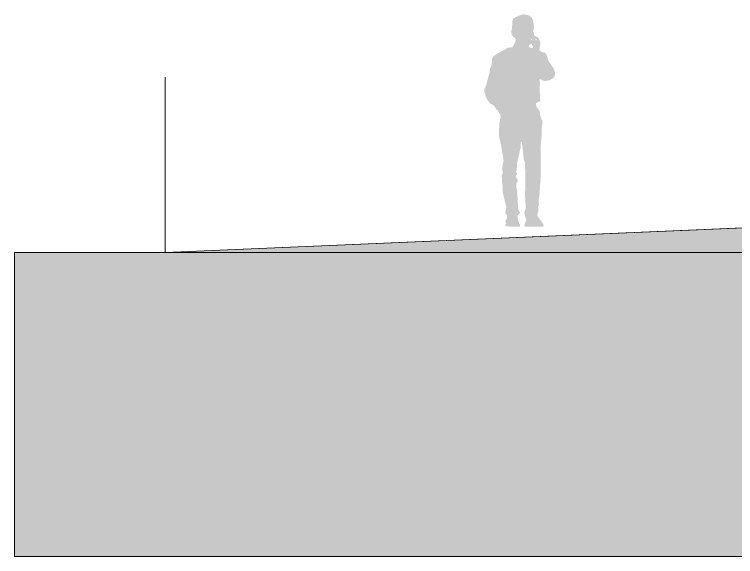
# Model space of a CAD drawing. Header units: metres. Extents: x -45 to 1930, y -347 to 488.
# Drawn here: x 122.49 to 128.66, y -101.83 to -97.19 of the extents above; entities that cross this region are included whole.
import ezdxf

# ---------------------------------------------------------------- set-up
doc = ezdxf.new("R2010")
doc.units = ezdxf.units.M
doc.layers.add('2 lidi', color=4, linetype='Continuous')
doc.layers.add('SRAFY', color=3, linetype='Continuous')
doc.layers.add('FLOATINGWINDOWS', color=2, linetype='Continuous', plot=False)

# ---------------------------------------------------------------- blocks, each defined once
blk = doc.blocks.new('pan')
at = {"layer": '2 lidi'}
h = blk.add_hatch(color=254, dxfattribs=at)
h.dxf.hatch_style = 1
h.paths.add_polyline_path([(162.087, 139.2882), (162.087, 139.3041), (162.075, 139.3226), (162.0393, 139.455), (162.0393, 139.4736), (162.0366, 139.4868), (162.0287, 139.4987), (162.0247, 139.5146), (162.0181, 139.5703), (162.0128, 139.5822), (161.9783, 139.6073), (161.9081, 139.6457), (161.8895, 139.659), (161.8485, 139.663), (161.8392, 139.6735), (161.8286, 139.6947), (161.8207, 139.708), (161.818, 139.7358), (161.8286, 139.749), (161.8379, 139.749), (161.8511, 139.7715), (161.8551, 139.7914), (161.8538, 139.81), (161.8485, 139.8152), (161.8471, 139.8828), (161.8392, 139.9106), (161.8233, 139.9187), (161.7942, 139.9312), (161.7663, 139.9418), (161.7471, 139.9444), (161.7041, 139.9365), (161.6782, 139.9153), (161.6696, 139.8934), (161.663, 139.861), (161.6623, 139.8299), (161.665, 139.8147), (161.6689, 139.8034), (161.6696, 139.8001), (161.667, 139.7981), (161.6623, 139.7862), (161.6597, 139.763), (161.6524, 139.761), (161.6338, 139.7504), (161.6232, 139.7451), (161.6213, 139.7412), (161.6067, 139.7047), (161.6067, 139.6961), (161.6133, 139.6538), (161.6146, 139.6425), (161.6107, 139.6326), (161.6027, 139.6279), (161.5822, 139.6193), (161.5683, 139.6167), (161.559, 139.6094), (161.5384, 139.5577), (161.5384, 139.5485), (161.5073, 139.5023), (161.4941, 139.4857), (161.4901, 139.4738), (161.4855, 139.4605), (161.4815, 139.4499), (161.4808, 139.4307), (161.4848, 139.4122), (161.4947, 139.3996), (161.5113, 139.391), (161.5252, 139.3831), (161.5398, 139.3784), (161.5484, 139.3771), (161.5709, 139.3751), (161.5789, 139.3778), (161.5908, 139.3798), (161.6027, 139.3897), (161.6073, 139.3917), (161.614, 139.3851), (161.6107, 139.3625), (161.6087, 139.346), (161.6126, 139.3288), (161.6133, 139.2877), (161.6073, 139.2546), (161.6087, 139.2341), (161.6073, 139.2076), (161.6173, 139.1977), (161.6325, 139.1917), (161.6431, 139.1838), (161.6431, 139.1665), (161.6385, 139.1526), (161.6279, 139.1407), (161.6153, 139.1182), (161.6073, 139.1089), (161.6113, 139.0997), (161.608, 139.0798), (161.5888, 139.0289), (161.5921, 138.9892), (161.5967, 138.9554), (161.5954, 138.9296), (161.5974, 138.8872), (161.6014, 138.8515), (161.6047, 138.7767), (161.604, 138.7151), (161.604, 138.6694), (161.604, 138.6429), (161.6054, 138.5431), (161.6027, 138.5285), (161.6054, 138.5146), (161.6073, 138.5066), (161.612, 138.4285), (161.6166, 138.3875), (161.6213, 138.3577), (161.6232, 138.3398), (161.6193, 138.3173), (161.6259, 138.2941), (161.6219, 138.2756), (161.6266, 138.2517), (161.6312, 138.2451), (161.6299, 138.2391), (161.6292, 138.2352), (161.6338, 138.2299), (161.6266, 138.2115), (161.5961, 138.1711), (161.5835, 138.1552), (161.5822, 138.1466), (161.5782, 138.1439), (161.5775, 138.1327), (161.5967, 138.1284), (161.7398, 138.1284), (161.7425, 138.1505), (161.7365, 138.1591), (161.7253, 138.1923), (161.7339, 138.2028), (161.7359, 138.2095), (161.7425, 138.2452), (161.7425, 138.2578), (161.7312, 138.2863), (161.7385, 138.404), (161.7352, 138.4557), (161.7359, 138.5914), (161.7378, 138.6748), (161.7484, 138.7033), (161.7571, 138.7789), (161.765, 138.8488), (161.7743, 138.8567), (161.7756, 138.8037), (161.8048, 138.6806), (161.8061, 138.6488), (161.8101, 138.613), (161.8127, 138.5958), (161.8061, 138.576), (161.818, 138.5601), (161.8127, 138.5455), (161.8034, 138.5376), (161.7995, 138.5164), (161.8127, 138.4978), (161.8127, 138.4647), (161.8061, 138.4475), (161.8021, 138.38), (161.7955, 138.2701), (161.7796, 138.2502), (161.7849, 138.2422), (161.7915, 138.2303), (161.8021, 138.2316), (161.8008, 138.1946), (161.7955, 138.1813), (161.7875, 138.1641), (161.7889, 138.1535), (161.7822, 138.1482), (161.7822, 138.1284), (161.7981, 138.1284), (161.8551, 138.1284), (161.9068, 138.1337), (161.9041, 138.1548), (161.8988, 138.1588), (161.9054, 138.1734), (161.9028, 138.184), (161.8922, 138.1999), (161.8909, 138.2211), (161.9028, 138.2383), (161.9081, 138.2502), (161.9028, 138.274), (161.8975, 138.2899), (161.928, 138.421), (161.9293, 138.4833), (161.9359, 138.5098), (161.9333, 138.5415), (161.9386, 138.5561), (161.9359, 138.5667), (161.9293, 138.5852), (161.9293, 138.5998), (161.9333, 138.6104), (161.9319, 138.6329), (161.9293, 138.6568), (161.9213, 138.6978), (161.9412, 138.8183), (161.9611, 138.907), (161.9584, 139.0037), (161.9584, 139.0183), (161.9518, 139.0276), (161.9505, 139.0461), (161.9505, 139.058), (161.9465, 139.0686), (161.9492, 139.0895), (161.9531, 139.0922), (161.977, 139.1306), (161.9863, 139.1306), (161.9889, 139.1452), (162.0101, 139.1703), (162.034, 139.1796), (162.0578, 139.2087), (162.0777, 139.2537)])
h.paths.add_polyline_path([(161.6776, 139.6551), (161.6696, 139.6657), (161.6683, 139.6724), (161.6709, 139.6777), (161.6776, 139.675), (161.6789, 139.6882), (161.6842, 139.6922), (161.6948, 139.6882), (161.7027, 139.6829), (161.708, 139.675), (161.7027, 139.6644), (161.6895, 139.6591)], flags=16)
h.paths.add_polyline_path([(161.6829, 139.724), (161.6789, 139.7333), (161.6842, 139.7333), (161.6868, 139.7293), (161.6882, 139.7253)], flags=16)
h.paths.add_polyline_path([(161.6378, 139.7227), (161.6418, 139.7333), (161.6577, 139.7386), (161.6484, 139.7293)], flags=16)

msp = doc.modelspace()

# ---------------------------------------------------------------- hatches: boundary and pattern name
at = {"layer": 'SRAFY', "linetype": 'Continuous', "lineweight": 0}
msp.add_hatch(color=251, dxfattribs=at).paths.add_polyline_path([(150.827234, -97.524519), (145.952234, -97.947162), (145.952234, -99.224519), (129.527234, -99.224519), (129.527234, -98.979417), (123.777234, -99.224519), (122.488224, -99.224519), (122.488224, -101.826289), (150.827234, -101.826289)])

# ---------------------------------------------------------------- linework, layer by layer
at = {"layer": 'FLOATINGWINDOWS', "linetype": 'Continuous', "lineweight": 0, "flags": 128}
msp.add_lwpolyline([(150.827234, -97.524519), (145.952234, -97.947162), (145.952234, -99.224519), (129.527234, -99.224519), (129.527234, -98.979417), (123.777234, -99.224519), (122.488224, -99.224519), (122.488224, -101.826289), (150.827234, -101.826289)], close=True, dxfattribs=at)
at = {"layer": 'SRAFY', "linetype": 'Continuous', "lineweight": 0}
for p, q in [((123.777234, -99.224519), (123.777234, -97.724519)), ((129.527234, -98.979417), (123.777234, -99.224519)), ((129.527234, -99.224519), (122.488224, -99.224519)), ((122.488224, -99.224519), (122.488224, -101.826289)), ((122.488224, -101.826289), (150.827234, -101.826289))]:
    msp.add_line(p, q, dxfattribs=at)

# ---------------------------------------------------------------- block references
at = {"linetype": 'Continuous', "lineweight": 0, "xscale": -1}
msp.add_blockref('pan', (288.596189, -237.132614), dxfattribs=at)

doc.saveas('drawing.dxf')
